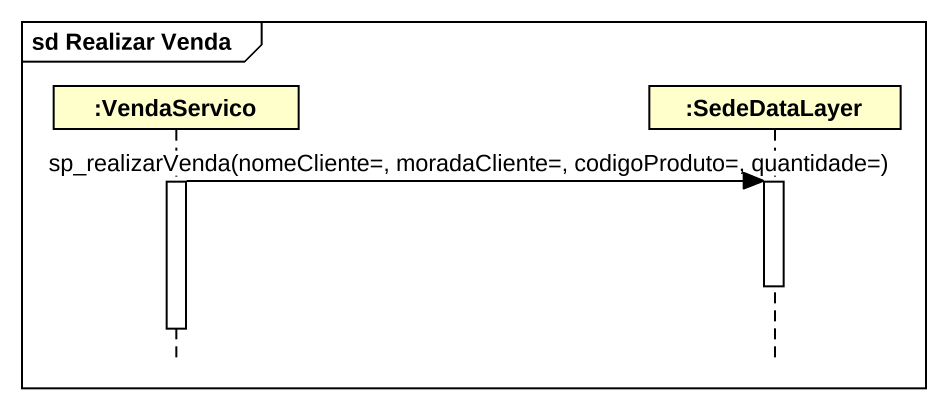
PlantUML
@startuml
mainframe sd Realizar Venda
hide footbox
participant ":VendaServico" as VendaServico
participant ":SedeDataLayer" as SedeDataLayer

activate VendaServico
VendaServico -> SedeDataLayer : sp_realizarVenda(nomeCliente=, moradaCliente=, codigoProduto=, quantidade=)
activate SedeDataLayer
deactivate SedeDataLayer
deactivate VendaServico
@enduml
